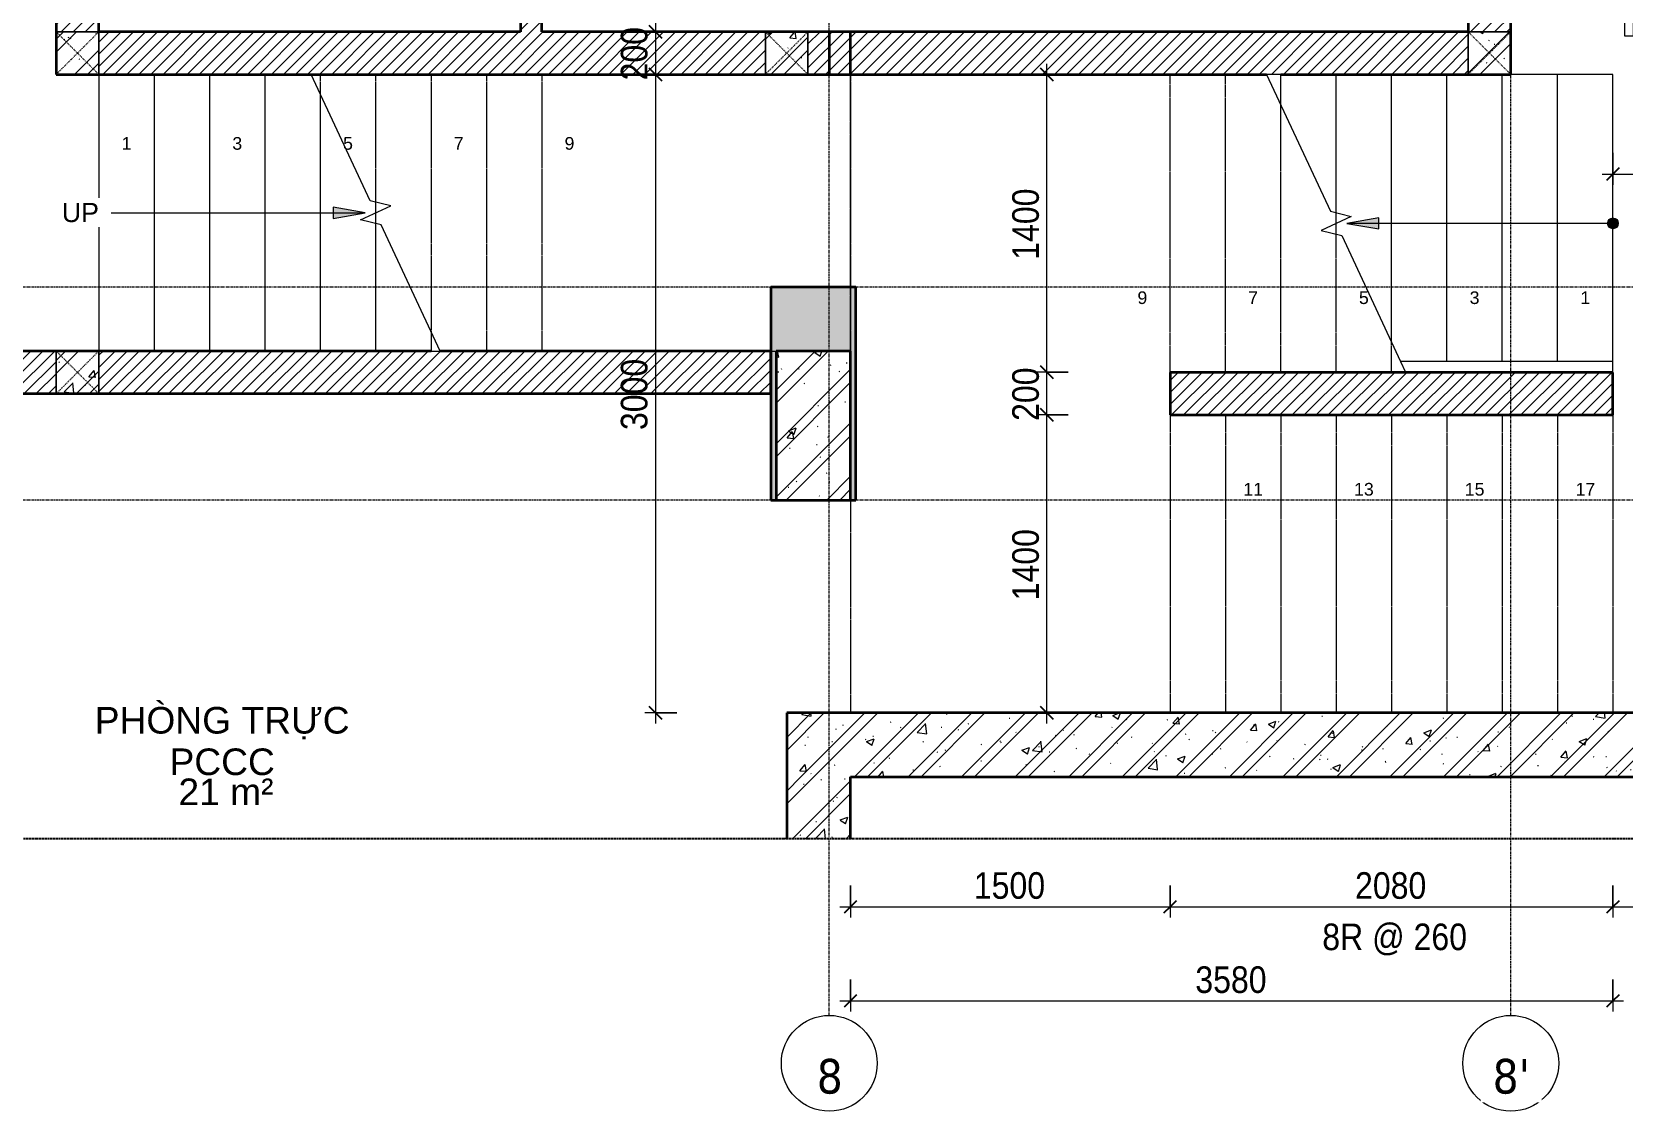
# Model space of a CAD drawing. Header units: millimetres. Extents: x 75584 to 159459, y -5075 to 34550.
# Drawn here: x 112912 to 120389, y 21666 to 26737 of the extents above; entities that cross this region are included whole.
import ezdxf

# ---------------------------------------------------------------- set-up
doc = ezdxf.new("R2010")
doc.units = ezdxf.units.MM
for name, pattern in [('Dash', [6, 3, -3]), ('Dash - Tight', [4.5, 3, -1.5]), ('Grid Line', [22.225, 12.7, -3.175, 3.175, -3.175]), ('Hidden', [7.14375, 4.7625, -2.38125]), ('Overhead', [3.96875, 2.38125, -1.5875])]:
    doc.linetypes.add(name, pattern=pattern)
for name, color, linetype, lineweight in [('0-3', 10, 'Continuous', 5), ('A-ANNO-DIMS', 211, 'Continuous', 9), ('A-ANNO-DIMS-50', 211, 'Continuous', 9), ('A-AREA-IDEN', 2, 'Continuous', 9), ('A-DETL-GENF-1', 92, 'Dash - Tight', 18), ('A-DETL-GENF-2', 254, 'Continuous', 18), ('A-DETL-GENF-3', 92, 'Hidden', 25), ('A-DETL-MEDM', 33, 'Continuous', 35), ('A-DOOR', 31, 'Continuous', 18), ('A-DOOR-FRAM', 31, 'Continuous', 25), ('A-FLOR-HRAL', 11, 'Continuous', 18), ('A-WALL', 113, 'Continuous', 18), ('A-WALL-1', 113, 'Continuous', 35), ('A-WALL-PATT-1', 111, 'Continuous', 18), ('A-WALL-PATT-2', 254, 'Continuous', 18), ('L-SITE-WALL-1', 250, 'Continuous', 35), ('S-COLS', 52, 'Continuous', 18), ('S-COLS-1', 9, 'Continuous', 5), ('S-COLS-2', 250, 'Continuous', 35), ('S-COLS-3', 52, 'Dash', 18), ('S-COLS-4', 254, 'Continuous', 18), ('S-COLS-5', 52, 'Continuous', 35), ('S-COLS-HDLN', 52, 'Dash', 18), ('S-GRID-1', 1, 'Grid Line', 9), ('S-GRID-IDEN', 1, 'Continuous', 9), ('S-STRS', 31, 'Continuous', 18), ('S-STRS-ANNO', 31, 'Continuous', 18), ('S-STRS-IDEN', 31, 'Continuous', 18), ('S-STRS-MBND', 31, 'Overhead', 18), ('S-STRS-MBND-1', 31, 'Continuous', 18)]:
    doc.layers.add(name, color=color, linetype=linetype, lineweight=lineweight)
doc.styles.add('Arial', font='arial.ttf', dxfattribs={"height": 59.53})
doc.styles.add('Arial_1', font='arial.ttf', dxfattribs={"height": 90})
doc.styles.add('Arial_4', font='arial.ttf', dxfattribs={"height": 125})
doc.styles.add('Tahoma_B', font='tahomabd.ttf', dxfattribs={"height": 162.5})
doc.styles.add('UTM Avo', font='', dxfattribs={"width": 0.9, "height": 125})
doc.styles.get('UTM Avo').set_extended_font_data('UTM Avo')
doc.dimstyles.new('1_Dim_chi_tiet_2_5', dxfattribs={"dimscale": 304.8, "dimtxt": 124.912619, "dimasz": 0.19685, "dimexe": 0.164042, "dimexo": 0.0625, "dimgap": 0.016404, "dimtad": 1, "dimdec": 0, "dimrnd": 5, "dimzin": 0, "dimdsep": 46, "dimtxsty": 'UTM Avo', "dimblk1": 'OBLIQUE', "dimblk2": 'OBLIQUE', "dimsah": 1, "dimcen": 0.09, "dimdle": 0.164042, "dimazin": 0, "dimtfac": 1, "dimtdec": 4, "dimtix": 1, "dimtmove": 0, "dimatfit": 3, "dimfxl": 0.328084, "dimfxlon": 1, "dimtvp": 1, "dimtolj": 1, "dimtzin": 0, "dimarcsym": 2})
pattern_1 = [(50, (0, 0), (364.3679, -31.8783), [38.1, -419.1]), (355, (0, 0), (-70.4859, 382.1133), [30.48, -335.28]), (100.451, (30.36, -2.66), (293.885, 350.2334), [32.38, -356.18]), (46.184, (0, 101.6), (542.1585, -84.0858), [57.15, -628.65]), (96.636, (45.2, 94.6), (474.805, 494.8554), [48.57, -534.27]), (351.184, (0, 101.6), (474.8102, 494.85), [45.72, -502.92]), (21, (50.8, 76.2), (303.2285, -204.5305), [38.1, -419.1]), (326, (50.8, 76.2), (123.6039, 368.376), [30.48, -335.28]), (71.451, (76.07, 59.16), (426.8341, 163.8427), [32.38, -356.18]), (37.5, (0, 0), (6.17665, 169.11015), [3.353, -327.863, 3.353, -337.007, -336.55]), (37.5, (0, 0), (6.17665, 169.11015), [-671.576, 3.353, -333.197]), (7.5, (0, 0), (133.63888, 200.3615), [3.353, -190.703, 3.353, -320.243, -128.27]), (7.5, (0, 0), (133.63888, 200.3615), [-517.652, 3.353, -124.917]), (327.5, (-113.28, 0), (271.18182, -11.45836), [3.353, -123.647, 3.353, -392.887, -525.78]), (327.5, (-113.28, 0), (271.18182, -11.45836), [-523.24, 3.353, -522.427]), (317.5, (-164.08, 0), (296.2585, 50.85285), [3.353, -161.747, 3.353, -259.791, -373.38]), (317.5, (-164.08, 0), (296.2585, 50.85285), [-428.244, 3.353, -370.027]), (45, (0, 0), (-125.7236, 125.7236), []), (45, (0, 190.5), (-125.7236, 125.7236), [])]
pattern_2 = [(45, (39304.217, 0), (-28.284271, 28.284271), [])]
pattern_3 = [(50, (39304.22, 0), (364.3679, -31.8783), [38.1, -419.1]), (355, (39304.2, 0), (-70.4859, 382.1133), [30.48, -335.28]), (100.451, (39334.58, -2.66), (293.885, 350.2334), [32.38, -356.18]), (46.184, (39304.2, 101.6), (542.1585, -84.0858), [57.15, -628.65]), (96.636, (39349.4, 94.6), (474.805, 494.8554), [48.57, -534.27]), (351.184, (39304.2, 101.6), (474.8102, 494.85), [45.72, -502.92]), (21, (39355.02, 76.2), (303.2285, -204.5305), [38.1, -419.1]), (326, (39355, 76.2), (123.6039, 368.376), [30.48, -335.28]), (71.451, (39380.3, 59.16), (426.8341, 163.8427), [32.38, -356.18]), (37.5, (39304.22, 0), (6.17665, 169.11015), [3.353, -327.863, 3.353, -337.007, -336.55]), (37.5, (39304.22, 0), (6.17665, 169.11015), [-671.576, 3.353, -333.197]), (7.5, (39304.22, 0), (133.63888, 200.3615), [3.353, -190.703, 3.353, -320.243, -128.27]), (7.5, (39304.22, 0), (133.63888, 200.3615), [-517.652, 3.353, -124.917]), (327.5, (39190.93, 0), (271.18182, -11.45836), [3.353, -123.647, 3.353, -392.887, -525.78]), (327.5, (39190.93, 0), (271.18182, -11.45836), [-523.24, 3.353, -522.427]), (317.5, (39140.13, 0), (296.2585, 50.85285), [3.353, -161.747, 3.353, -259.791, -373.38]), (317.5, (39140.13, 0), (296.2585, 50.85285), [-428.244, 3.353, -370.027]), (45, (39304.22, 0), (-125.7236, 125.7236), []), (45, (39304.22, 190.5), (-125.7236, 125.7236), [])]

# ---------------------------------------------------------------- blocks, each defined once
blk = doc.blocks.new('NCV_TKTC_KET CAU_rvt-4-TKCS_THANG BỘ TB3 - MẶT BẰNG TẦNG HẦM')
at = {"layer": 'A-WALL-PATT-2'}
h = blk.add_hatch(dxfattribs=at)
h.set_pattern_fill('FP_2', color=256, style=0, pattern_type=2)
h.set_pattern_definition(pattern_1)
h.paths.add_polyline_path([(83427.6, 23236.9), (83427.6, 23536.9), (77152.6, 23536.9), (77152.6, 23236.9), (82557.3, 23236.9)])
h = blk.add_hatch(dxfattribs=at)
h.set_pattern_fill('FP_2', color=256, style=0, pattern_type=2)
h.set_pattern_definition(pattern_1)
h.paths.add_polyline_path([(83427.6, 23236.9), (83427.6, 23536.9), (77152.6, 23536.9), (77152.6, 23236.9), (82557.3, 23236.9)])
h = blk.add_hatch(dxfattribs=at)
h.set_pattern_fill('FP_2', color=256, style=0, pattern_type=2)
h.set_pattern_definition(pattern_1)
h.paths.add_polyline_path([(77152.6, 22945.7), (77452.6, 22945.7), (77452.6, 23236.9), (77152.6, 23236.9)])
h = blk.add_hatch(dxfattribs=at)
h.set_pattern_fill('FP_2', color=256, style=0, pattern_type=2)
h.set_pattern_definition(pattern_1)
h.paths.add_polyline_path([(77152.6, 22945.7), (77452.6, 22945.7), (77452.6, 23236.9), (77152.6, 23236.9)])
at = {"layer": 'S-COLS-1'}
blk.add_hatch(color=256, dxfattribs=at).paths.add_polyline_path([(77477.6, 24536.9), (77477.6, 25536.9), (77077.6, 25536.9), (77077.6, 24536.9), (77102.6, 24536.9), (77102.6, 25236.9), (77452.6, 25236.9), (77452.6, 24536.9)])
at = {"layer": 'L-SITE-WALL-1'}
for p, q in [((83427.6, 23536.9), (77152.6, 23536.9)), ((77152.6, 23536.9), (77152.6, 23236.9)), ((77152.6, 23236.9), (77152.6, 22945.7)), ((77452.6, 23236.9), (83427.6, 23236.9)), ((77452.6, 22945.7), (77452.6, 23236.9))]:
    blk.add_line(p, q, dxfattribs=at)
at = {"layer": 'S-COLS-2'}
for p, q in [((77477.6, 25536.9), (77077.6, 25536.9)), ((77077.6, 25536.9), (77077.6, 24536.9)), ((77477.6, 24536.9), (77477.6, 25536.9)), ((77077.6, 24536.9), (77102.6, 24536.9)), ((77452.6, 24536.9), (77477.6, 24536.9))]:
    blk.add_line(p, q, dxfattribs=at)
blk = doc.blocks.new('Top Rail Type - Top Rail_Internal_-702148-TKCS_THANG BỘ TB3 - MẶT BẰNG TẦNG HẦM')
at = {"layer": 'A-FLOR-HRAL'}
for p, q in [((80035.5, 25187.3), (80058.8, 25137.3)), ((81032.6, 25187.3), (80035.5, 25187.3)), ((81032.6, 25137.3), (80058.8, 25137.3)), ((81032.6, 25137.3), (81032.6, 25187.3))]:
    blk.add_line(p, q, dxfattribs=at)
blk = doc.blocks.new('FD_01 - FD_01-1200x2200mm-1787917-TKCS_THANG BỘ TB3 - MẶT BẰNG TẦNG HẦM')
at = {"layer": 'A-DETL-GENF-1'}
for p, q in [((570, 100), (570, 1320)), ((570, 1320), (610, 1320)), ((610, 1320), (610, 100)), ((610, 100), (570, 100))]:
    blk.add_line(p, q, dxfattribs=at)
blk.add_arc((610, 100), 1220, 91.87889, 180, dxfattribs=at)
at = {"layer": 'A-DOOR-FRAM'}
for p, q in [((-610, 100), (-645, 100)), ((-645, 100), (-645, -100)), ((-610, 60), (-610, 100)), ((645, 100), (610, 100)), ((610, 100), (610, 60)), ((645, -100), (645, 100)), ((-600, 60), (-610, 60)), ((-600, -100), (-600, 60)), ((610, 60), (600, 60)), ((600, 60), (600, -100)), ((-645, -100), (-600, -100)), ((600, -100), (645, -100))]:
    blk.add_line(p, q, dxfattribs=at)
blk = doc.blocks.new('G1_SOF - BO TRU - 200x200-3845341-TKCS_THANG BỘ TB3 - MẶT BẰNG TẦNG HẦM')
at = {"layer": 'S-COLS-HDLN'}
for p, q in [((-100, 100), (100, -100)), ((100, 100), (-100, -100))]:
    blk.add_line(p, q, dxfattribs=at)
blk = doc.blocks.new('BORDER VIEW - BORDER VIEW-2470793-TKCS_THANG BỘ TB3 - MẶT BẰNG TẦNG HẦM')
at = {"layer": 'A-DETL-GENF-3'}
blk.add_line((5591.2, 14617.1), (5591.2, 150), dxfattribs=at)
blk = doc.blocks.new('Grid - M_Grid Head - Circle-353313-TKCS_THANG BỘ TB3 - MẶT BẰNG TẦNG HẦM')
at = {"layer": 'S-GRID-IDEN'}
blk.add_circle((0, 0), 4.5, dxfattribs=at)
blk = doc.blocks.new('DIMBLOCK75-TKCS_THANG BỘ TB3 - MẶT BẰNG TẦNG HẦM')
at = {"layer": 'A-ANNO-DIMS-50'}
for p, q in [((117778.3, 24936.9), (117628.3, 24936.9)), ((117678.3, 23486.9), (117678.3, 24936.9)), ((117678.3, 24936.9), (117778.3, 24936.9)), ((117578.3, 23536.9), (117728.3, 23536.9)), ((117678.3, 23536.9), (117578.3, 23536.9))]:
    blk.add_line(p, q, dxfattribs=at)
at = {"layer": 'A-ANNO-DIMS-50', "lineweight": 25}
for p, q in [((117678.3, 24936.9), (117648.3, 24966.9)), ((117678.3, 24936.9), (117708.3, 24906.9)), ((117678.3, 23536.9), (117648.3, 23566.9)), ((117678.3, 23536.9), (117708.3, 23506.9))]:
    blk.add_line(p, q, dxfattribs=at)
at = {"layer": 'A-ANNO-DIMS-50', "color": 0, "insert": (117515.9, 24065.8), "char_height": 125, "width": 410.824, "attachment_point": 1, "rotation": 90, "line_spacing_factor": 1.110334, "style": 'UTM Avo'}
blk.add_mtext('1400', dxfattribs=at)
blk = doc.blocks.new('_Oblique')
at = {"color": 0, "linetype": 'ByBlock', "lineweight": -2}
blk.add_line((-0.5, -0.5), (0.5, 0.5), dxfattribs=at)
blk = doc.blocks.new('DIMBLOCK76-TKCS_THANG BỘ TB3 - MẶT BẰNG TẦNG HẦM')
at = {"layer": 'A-ANNO-DIMS-50'}
for p, q in [((117778.3, 25137.3), (117628.3, 25137.3)), ((117678.3, 24936.9), (117678.3, 25137.3)), ((117678.3, 25137.3), (117778.3, 25137.3)), ((117778.3, 24936.9), (117628.3, 24936.9)), ((117678.3, 24936.9), (117778.3, 24936.9))]:
    blk.add_line(p, q, dxfattribs=at)
at = {"layer": 'A-ANNO-DIMS-50', "lineweight": 25}
for p, q in [((117678.3, 25137.3), (117648.3, 25167.3)), ((117678.3, 25137.3), (117708.3, 25107.3)), ((117678.3, 24936.9), (117648.3, 24966.9)), ((117678.3, 24936.9), (117708.3, 24906.9))]:
    blk.add_line(p, q, dxfattribs=at)
at = {"layer": 'A-ANNO-DIMS-50', "color": 0, "insert": (117515.9, 24908.8), "char_height": 125, "width": 308.118, "attachment_point": 1, "rotation": 90, "line_spacing_factor": 1.110334, "style": 'UTM Avo'}
blk.add_mtext('200', dxfattribs=at)
blk = doc.blocks.new('DIMBLOCK77-TKCS_THANG BỘ TB3 - MẶT BẰNG TẦNG HẦM')
at = {"layer": 'A-ANNO-DIMS-50', "lineweight": 25}
for p, q in [((117678.3, 26536.9), (117648.3, 26566.9)), ((117678.3, 26536.9), (117708.3, 26506.9)), ((117678.3, 25137.3), (117648.3, 25167.3)), ((117678.3, 25137.3), (117708.3, 25107.3))]:
    blk.add_line(p, q, dxfattribs=at)
at = {"layer": 'A-ANNO-DIMS-50'}
for p, q in [((117678.3, 25137.3), (117678.3, 26586.9)), ((117578.3, 26536.9), (117728.3, 26536.9)), ((117678.3, 26536.9), (117578.3, 26536.9)), ((117778.3, 25137.3), (117628.3, 25137.3)), ((117678.3, 25137.3), (117778.3, 25137.3))]:
    blk.add_line(p, q, dxfattribs=at)
at = {"layer": 'A-ANNO-DIMS-50', "color": 0, "insert": (117515.9, 25666), "char_height": 125, "width": 410.824, "attachment_point": 1, "rotation": 90, "line_spacing_factor": 1.110334, "style": 'UTM Avo'}
blk.add_mtext('1400', dxfattribs=at)
blk = doc.blocks.new('DIMBLOCK78-TKCS_THANG BỘ TB3 - MẶT BẰNG TẦNG HẦM')
at = {"layer": 'A-ANNO-DIMS-50'}
for p, q in [((116756.8, 22726), (116756.8, 22576)), ((116756.8, 22626), (116756.8, 22726)), ((118256.8, 22726), (118256.8, 22576)), ((118256.8, 22626), (118256.8, 22726)), ((116706.8, 22626), (118256.8, 22626))]:
    blk.add_line(p, q, dxfattribs=at)
at = {"layer": 'A-ANNO-DIMS-50', "lineweight": 25}
for p, q in [((116756.8, 22626), (116786.8, 22656)), ((118256.8, 22626), (118286.8, 22656)), ((116756.8, 22626), (116726.8, 22596)), ((118256.8, 22626), (118226.8, 22596))]:
    blk.add_line(p, q, dxfattribs=at)
at = {"layer": 'A-ANNO-DIMS-50', "color": 0, "insert": (117335.6, 22788.4), "char_height": 125, "width": 410.824, "attachment_point": 1, "line_spacing_factor": 1.110334, "style": 'UTM Avo'}
blk.add_mtext('1500', dxfattribs=at)
blk = doc.blocks.new('DIMBLOCK79-TKCS_THANG BỘ TB3 - MẶT BẰNG TẦNG HẦM')
at = {"layer": 'A-ANNO-DIMS-50'}
for p, q in [((118256.8, 22726), (118256.8, 22576)), ((118256.8, 22626), (118256.8, 22726)), ((120336.8, 22726), (120336.8, 22576)), ((120336.8, 22626), (120336.8, 22726)), ((118256.8, 22626), (120336.8, 22626))]:
    blk.add_line(p, q, dxfattribs=at)
at = {"layer": 'A-ANNO-DIMS-50', "lineweight": 25}
for p, q in [((118256.8, 22626), (118286.8, 22656)), ((120336.8, 22626), (120366.8, 22656)), ((118256.8, 22626), (118226.8, 22596)), ((120336.8, 22626), (120306.8, 22596))]:
    blk.add_line(p, q, dxfattribs=at)
at = {"layer": 'A-ANNO-DIMS-50', "color": 0, "char_height": 125, "attachment_point": 1, "line_spacing_factor": 1.110334, "style": 'UTM Avo'}
for s, insert, width in [('2080', (119125.6, 22788.4), 410.824), ('8R @ 260', (118971.8, 22547.1), 780.01)]:
    blk.add_mtext(s, dxfattribs=dict(at, insert=insert, width=width))
blk = doc.blocks.new('DIMBLOCK80-TKCS_THANG BỘ TB3 - MẶT BẰNG TẦNG HẦM')
at = {"layer": 'A-ANNO-DIMS-50'}
for p, q in [((120336.8, 22726), (120336.8, 22576)), ((120336.8, 22626), (120336.8, 22726)), ((122856.8, 22726), (122856.8, 22576)), ((122856.8, 22626), (122856.8, 22726)), ((120336.8, 22626), (122906.8, 22626))]:
    blk.add_line(p, q, dxfattribs=at)
at = {"layer": 'A-ANNO-DIMS-50', "lineweight": 25}
for p, q in [((120336.8, 22626), (120366.8, 22656)), ((122856.8, 22626), (122886.8, 22656)), ((120336.8, 22626), (120306.8, 22596)), ((122856.8, 22626), (122826.8, 22596))]:
    blk.add_line(p, q, dxfattribs=at)
at = {"layer": 'A-ANNO-DIMS-50', "color": 0, "insert": (121425.6, 22788.4), "char_height": 125, "width": 410.824, "attachment_point": 1, "line_spacing_factor": 1.110334, "style": 'UTM Avo'}
blk.add_mtext('2520', dxfattribs=at)
blk = doc.blocks.new('DIMBLOCK81-TKCS_THANG BỘ TB3 - MẶT BẰNG TẦNG HẦM')
at = {"layer": 'A-ANNO-DIMS-50'}
for p, q in [((115840.4, 26786.9), (115840.4, 26536.9)), ((115940.4, 26736.9), (115790.4, 26736.9)), ((115840.4, 26736.9), (115940.4, 26736.9)), ((115940.4, 26536.9), (115790.4, 26536.9)), ((115840.4, 26536.9), (115940.4, 26536.9))]:
    blk.add_line(p, q, dxfattribs=at)
at = {"layer": 'A-ANNO-DIMS-50', "lineweight": 25}
for p, q in [((115840.4, 26736.9), (115810.4, 26766.9)), ((115840.4, 26736.9), (115870.4, 26706.9)), ((115840.4, 26536.9), (115810.4, 26566.9)), ((115840.4, 26536.9), (115870.4, 26506.9))]:
    blk.add_line(p, q, dxfattribs=at)
at = {"layer": 'A-ANNO-DIMS-50', "color": 0, "insert": (115678, 26508.6), "char_height": 125, "width": 308.118, "attachment_point": 1, "rotation": 90, "line_spacing_factor": 1.110334, "style": 'UTM Avo'}
blk.add_mtext('200', dxfattribs=at)
blk = doc.blocks.new('DIMBLOCK82-TKCS_THANG BỘ TB3 - MẶT BẰNG TẦNG HẦM')
at = {"layer": 'A-ANNO-DIMS-50', "lineweight": 25}
for p, q in [((115840.4, 26536.9), (115810.4, 26566.9)), ((115840.4, 26536.9), (115870.4, 26506.9)), ((115840.4, 23536.9), (115810.4, 23566.9)), ((115840.4, 23536.9), (115870.4, 23506.9))]:
    blk.add_line(p, q, dxfattribs=at)
at = {"layer": 'A-ANNO-DIMS-50'}
for p, q in [((115940.4, 26536.9), (115790.4, 26536.9)), ((115840.4, 26536.9), (115840.4, 23486.9)), ((115840.4, 26536.9), (115940.4, 26536.9)), ((115940.4, 23536.9), (115790.4, 23536.9)), ((115840.4, 23536.9), (115940.4, 23536.9))]:
    blk.add_line(p, q, dxfattribs=at)
at = {"layer": 'A-ANNO-DIMS-50', "color": 0, "insert": (115678, 24865.8), "char_height": 125, "width": 410.824, "attachment_point": 1, "rotation": 90, "line_spacing_factor": 1.110334, "style": 'UTM Avo'}
blk.add_mtext('3000', dxfattribs=at)
blk = doc.blocks.new('DIMBLOCK97-TKCS_THANG BỘ TB3 - MẶT BẰNG TẦNG HẦM')
at = {"layer": 'A-ANNO-DIMS-50'}
for p, q in [((120336.8, 26168.7), (120336.8, 26018.7)), ((120336.8, 26068.7), (120336.8, 26168.7)), ((124681.8, 26168.7), (124681.8, 26018.7)), ((124681.8, 26068.7), (124681.8, 26168.7)), ((120286.8, 26068.7), (124731.8, 26068.7))]:
    blk.add_line(p, q, dxfattribs=at)
at = {"layer": 'A-ANNO-DIMS-50', "lineweight": 25}
for p, q in [((120336.8, 26068.7), (120366.8, 26098.7)), ((124681.8, 26068.7), (124711.8, 26098.7)), ((120336.8, 26068.7), (120306.8, 26038.7)), ((124681.8, 26068.7), (124651.8, 26038.7))]:
    blk.add_line(p, q, dxfattribs=at)
at = {"layer": 'A-ANNO-DIMS-50', "color": 0, "insert": (122338.1, 26231.1), "char_height": 125, "width": 410.824, "attachment_point": 1, "line_spacing_factor": 1.110334, "style": 'UTM Avo'}
blk.add_mtext('4345', dxfattribs=at)
blk = doc.blocks.new('DIMBLOCK118-TKCS_THANG BỘ TB3 - MẶT BẰNG TẦNG HẦM')
at = {"layer": 'A-ANNO-DIMS-50'}
for p, q in [((116756.8, 22283.6), (116756.8, 22133.6)), ((116756.8, 22183.6), (116756.8, 22283.6)), ((120336.8, 22283.6), (120336.8, 22133.6)), ((120336.8, 22183.6), (120336.8, 22283.6)), ((116706.8, 22183.6), (120386.8, 22183.6))]:
    blk.add_line(p, q, dxfattribs=at)
at = {"layer": 'A-ANNO-DIMS-50', "lineweight": 25}
for p, q in [((116756.8, 22183.6), (116786.8, 22213.6)), ((120336.8, 22183.6), (120366.8, 22213.6)), ((116756.8, 22183.6), (116726.8, 22153.6)), ((120336.8, 22183.6), (120306.8, 22153.6))]:
    blk.add_line(p, q, dxfattribs=at)
at = {"layer": 'A-ANNO-DIMS-50', "color": 0, "insert": (118375.6, 22346), "char_height": 125, "width": 410.824, "attachment_point": 1, "line_spacing_factor": 1.110334, "style": 'UTM Avo'}
blk.add_mtext('3580', dxfattribs=at)

msp = doc.modelspace()

# ---------------------------------------------------------------- hatches: boundary and pattern name
at = {"layer": 'A-DETL-GENF-2'}
h = msp.add_hatch(dxfattribs=at)
h.set_pattern_fill('FP_2', color=256, style=0, pattern_type=2)
h.set_pattern_definition(pattern_3)
h.paths.add_polyline_path([(123031.8, 24536.9), (123031.8, 25236.9), (122681.8, 25236.9), (122681.8, 24536.9)])
h.paths.add_polyline_path([(116406.9, 24536.9), (116756.8, 24536.9), (116756.8, 25236.9), (116406.9, 25236.9)])
at = {"layer": 'A-WALL-PATT-1'}
h = msp.add_hatch(dxfattribs=at)
h.set_pattern_fill('FP_1', color=256, style=0, pattern_type=2)
h.set_pattern_definition(pattern_2)
h.paths.add_polyline_path([(113226.8, 26736.9), (113226.8, 28536.9), (113026.8, 28536.9), (113026.8, 26736.9)])
h = msp.add_hatch(dxfattribs=at)
h.set_pattern_fill('FP_1', color=256, style=0, pattern_type=2)
h.set_pattern_definition(pattern_2)
h.paths.add_polyline_path([(119656.8, 26736.9), (119856.8, 26736.9), (119856.8, 28436.9), (119656.8, 28436.9)])
h = msp.add_hatch(dxfattribs=at)
h.set_pattern_fill('FP_1', color=256, style=0, pattern_type=2)
h.set_pattern_definition(pattern_2)
h.paths.add_polyline_path([(115306.8, 26736.9), (115306.8, 27346.9), (115206.8, 27346.9), (115206.8, 26736.9)])
h.paths.add_polyline_path([(115206.8, 28336.9), (115306.8, 28336.9), (115306.8, 28386.9), (115206.8, 28386.9)])
h = msp.add_hatch(dxfattribs=at)
h.set_pattern_fill('FP_1', color=256, style=0, pattern_type=2)
h.set_pattern_definition(pattern_2)
h.paths.add_polyline_path([(116756.8, 26536.9), (116756.8, 26736.9), (116556.8, 26736.9), (116556.8, 26536.9)])
h.paths.add_polyline_path([(116356.8, 26536.9), (116356.8, 26736.9), (113226.8, 26736.9), (113226.8, 26536.9), (115968.3, 26536.9)])
h = msp.add_hatch(dxfattribs=at)
h.set_pattern_fill('FP_1', color=256, style=0, pattern_type=2)
h.set_pattern_definition(pattern_2)
h.paths.add_polyline_path([(119656.8, 26536.9), (119656.8, 26736.9), (116656.8, 26736.9), (116656.8, 26536.9), (118776.8, 26536.9)])
h = msp.add_hatch(dxfattribs=at)
h.set_pattern_fill('FP_1', color=256, style=0, pattern_type=2)
h.set_pattern_definition(pattern_2)
h.paths.add_polyline_path([(116381.8, 25036.9), (116381.8, 25236.9), (113226.8, 25236.9), (113226.8, 25036.9), (114829.9, 25036.9)])
h.paths.add_polyline_path([(113026.8, 25036.9), (113026.8, 25236.9), (111746.8, 25236.9), (111746.8, 25036.9), (112039.6, 25036.9)])
h.paths.add_polyline_path([(110756.8, 25036.9), (110756.8, 25236.9), (110656.8, 25236.9), (110656.8, 25036.9)])
h = msp.add_hatch(dxfattribs=at)
h.set_pattern_fill('FP_1', color=256, style=0, pattern_type=2)
h.set_pattern_definition(pattern_2)
h.paths.add_polyline_path([(120336.8, 24936.9), (120336.8, 25136.9), (118256.8, 25136.9), (118256.8, 24936.9)])
at = {"layer": 'S-COLS-4'}
h = msp.add_hatch(dxfattribs=at)
h.set_pattern_fill('FP_2', color=256, style=0, pattern_type=2)
h.set_pattern_definition(pattern_3)
h.paths.add_polyline_path([(113226.8, 26536.9), (113226.8, 26736.9), (113026.8, 26736.9), (113026.8, 26536.9)])
h = msp.add_hatch(dxfattribs=at)
h.set_pattern_fill('FP_2', color=256, style=0, pattern_type=2)
h.set_pattern_definition(pattern_3)
h.paths.add_polyline_path([(113226.8, 26536.9), (113226.8, 26736.9), (113026.8, 26736.9), (113026.8, 26536.9)])
h = msp.add_hatch(dxfattribs=at)
h.set_pattern_fill('FP_2', color=256, style=0, pattern_type=2)
h.set_pattern_definition(pattern_3)
h.paths.add_polyline_path([(116556.8, 26536.9), (116556.8, 26736.9), (116356.8, 26736.9), (116356.8, 26536.9)])
h = msp.add_hatch(dxfattribs=at)
h.set_pattern_fill('FP_2', color=256, style=0, pattern_type=2)
h.set_pattern_definition(pattern_3)
h.paths.add_polyline_path([(116556.8, 26536.9), (116556.8, 26736.9), (116356.8, 26736.9), (116356.8, 26536.9)])
h = msp.add_hatch(dxfattribs=at)
h.set_pattern_fill('FP_2', color=256, style=0, pattern_type=2)
h.set_pattern_definition(pattern_3)
h.paths.add_polyline_path([(119856.8, 26536.9), (119856.8, 26736.9), (119656.8, 26736.9), (119656.8, 26536.9)])
h = msp.add_hatch(dxfattribs=at)
h.set_pattern_fill('FP_2', color=256, style=0, pattern_type=2)
h.set_pattern_definition(pattern_3)
h.paths.add_polyline_path([(119856.8, 26536.9), (119856.8, 26736.9), (119656.8, 26736.9), (119656.8, 26536.9)])
h = msp.add_hatch(dxfattribs=at)
h.set_pattern_fill('FP_2', color=256, style=0, pattern_type=2)
h.set_pattern_definition(pattern_3)
h.paths.add_polyline_path([(113226.8, 25036.9), (113226.8, 25236.9), (113026.8, 25236.9), (113026.8, 25036.9)])
h = msp.add_hatch(dxfattribs=at)
h.set_pattern_fill('FP_2', color=256, style=0, pattern_type=2)
h.set_pattern_definition(pattern_3)
h.paths.add_polyline_path([(113226.8, 25036.9), (113226.8, 25236.9), (113026.8, 25236.9), (113026.8, 25036.9)])
at = {"layer": 'S-STRS-ANNO'}
for points in [[(113226.8, 25861.9), (113244.5, 25869.3), (113251.8, 25886.9), (113244.5, 25904.6), (113226.8, 25911.9), (113209.1, 25904.6), (113201.8, 25886.9), (113209.1, 25869.3)], [(114326.8, 25860.5), (114476.8, 25886.9), (114326.8, 25913.4)], [(119236.8, 25810.5), (119236.8, 25863.4), (119086.8, 25836.9)], [(120336.8, 25811.9), (120354.5, 25819.3), (120361.8, 25836.9), (120354.5, 25854.6), (120336.8, 25861.9), (120319.1, 25854.6), (120311.8, 25836.9), (120319.1, 25819.3)]]:
    msp.add_hatch(color=256, dxfattribs=at).paths.add_polyline_path(points)
h = msp.add_hatch(color=256, dxfattribs=at)
edge = h.paths.add_edge_path()
edge.add_arc((113226.8, 25886.9), 25, 0, 360)
h = msp.add_hatch(color=256, dxfattribs=at)
edge = h.paths.add_edge_path()
edge.add_arc((120336.8, 25836.9), 25, 0, 360)

# ---------------------------------------------------------------- linework, layer by layer
at = {"layer": 'A-DETL-MEDM'}
for p, q in [((116756.8, 25236.9), (116406.9, 25236.9)), ((116406.9, 25236.9), (116406.9, 24536.9)), ((116756.8, 24536.9), (116756.8, 25236.9)), ((116406.9, 24536.9), (116756.8, 24536.9))]:
    msp.add_line(p, q, dxfattribs=at)
at = {"layer": 'A-WALL'}
for p, q in [((113026.8, 26736.9), (113226.8, 26736.9)), ((113226.8, 26736.9), (113226.8, 26536.9)), ((116356.8, 26536.9), (116356.8, 26736.9)), ((116556.8, 26736.9), (116556.8, 26536.9)), ((119656.8, 26536.9), (119656.8, 26736.9)), ((119656.8, 26736.9), (119856.8, 26736.9)), ((113026.8, 25036.9), (113026.8, 25236.9)), ((113226.8, 25236.9), (113226.8, 25036.9))]:
    msp.add_line(p, q, dxfattribs=at)
at = {"layer": 'A-WALL-1'}
for p, q in [((119656.8, 28436.9), (119656.8, 26736.9)), ((113226.8, 26736.9), (113226.8, 28386.9)), ((113026.8, 28186.9), (113026.8, 26736.9)), ((119856.8, 26736.9), (119856.8, 27936.9)), ((115206.8, 27346.9), (115206.8, 26736.9)), ((115306.8, 26736.9), (115306.8, 27346.9)), ((115206.8, 26736.9), (113226.8, 26736.9)), ((116356.8, 26736.9), (115306.8, 26736.9)), ((119656.8, 26736.9), (116556.8, 26736.9)), ((116656.8, 26736.9), (116656.8, 26536.9)), ((116756.8, 26536.9), (116756.8, 26736.9)), ((113226.8, 26536.9), (116356.8, 26536.9)), ((116556.8, 26536.9), (118710.4, 26536.9)), ((118776.8, 26536.9), (119656.8, 26536.9)), ((113026.8, 25236.9), (111746.8, 25236.9)), ((114786.8, 25236.9), (113226.8, 25236.9)), ((116381.8, 25236.9), (114829.9, 25236.9)), ((116381.8, 25036.9), (116381.8, 25236.9)), ((120336.8, 25136.9), (118256.8, 25136.9)), ((118256.8, 25136.9), (118256.8, 24936.9)), ((120336.8, 24936.9), (120336.8, 25136.9)), ((111746.8, 25036.9), (113026.8, 25036.9)), ((113226.8, 25036.9), (116381.8, 25036.9)), ((118256.8, 24936.9), (120336.8, 24936.9))]:
    msp.add_line(p, q, dxfattribs=at)
at = {"layer": 'S-COLS'}
for p, q in [((113226.8, 26736.9), (113026.8, 26736.9)), ((113226.8, 26536.9), (113226.8, 26736.9)), ((116356.8, 26736.9), (116356.8, 26536.9)), ((116556.8, 26536.9), (116556.8, 26736.9)), ((119856.8, 26736.9), (119656.8, 26736.9)), ((119656.8, 26736.9), (119656.8, 26536.9)), ((113026.8, 25236.9), (113026.8, 25036.9)), ((113226.8, 25036.9), (113226.8, 25236.9))]:
    msp.add_line(p, q, dxfattribs=at)
at = {"layer": 'S-COLS-5'}
for p, q in [((113026.8, 26736.9), (113026.8, 26536.9)), ((116556.8, 26736.9), (116356.8, 26736.9)), ((119856.8, 26536.9), (119856.8, 26736.9)), ((113026.8, 26536.9), (113226.8, 26536.9)), ((116356.8, 26536.9), (116556.8, 26536.9)), ((119656.8, 26536.9), (119856.8, 26536.9)), ((113226.8, 25236.9), (113026.8, 25236.9)), ((113026.8, 25036.9), (113226.8, 25036.9))]:
    msp.add_line(p, q, dxfattribs=at)
at = {"layer": 'S-GRID-1'}
for p, q in [((116656.8, 23365.5), (116656.8, 27873.5)), ((119856.8, 23365.5), (119856.8, 27873.5)), ((124727.1, 25536.9), (110709.8, 25536.9)), ((124727.1, 24536.9), (110709.8, 24536.9)), ((116656.8, 22115.5), (116656.8, 23365.5)), ((119856.8, 22115.5), (119856.8, 23365.5))]:
    msp.add_line(p, q, dxfattribs=at)
at = {"layer": 'S-STRS'}
for p, q in [((113226.8, 26536.9), (113226.8, 25236.9)), ((113486.8, 26536.9), (113486.8, 25236.9)), ((113746.8, 26536.9), (113746.8, 25236.9)), ((114006.8, 26536.9), (114006.8, 25236.9)), ((118776.8, 26536.9), (118710.4, 26536.9)), ((118776.8, 26394.5), (118776.8, 26536.9)), ((119036.8, 25887.2), (119036.8, 26536.9)), ((119296.8, 25279.4), (119296.8, 26536.9)), ((119556.8, 25187.3), (119556.8, 26536.9)), ((119816.8, 25187.3), (119816.8, 26536.9)), ((120076.8, 26536.9), (119856.8, 26536.9)), ((120336.8, 26536.9), (120076.8, 26536.9)), ((120076.8, 25187.3), (120076.8, 26536.9)), ((120336.8, 25187.3), (120336.8, 26536.9)), ((114266.8, 26444.5), (114266.8, 25236.9)), ((114526.8, 25937.2), (114526.8, 25886.9)), ((114526.8, 25836.7), (114526.8, 25236.9)), ((119036.8, 25786.7), (119036.8, 25836.9)), ((114786.8, 25329.4), (114786.8, 25236.9)), ((114786.8, 25236.9), (114829.9, 25236.9))]:
    msp.add_line(p, q, dxfattribs=at)
at = {"layer": 'S-STRS-ANNO'}
for p, q in [((113209.1, 25904.6), (113201.8, 25886.9)), ((113201.8, 25886.9), (113209.1, 25869.3)), ((113226.8, 25911.9), (113209.1, 25904.6)), ((113244.5, 25904.6), (113226.8, 25911.9)), ((113226.8, 25886.9), (113486.8, 25886.9)), ((113251.8, 25886.9), (113244.5, 25904.6)), ((113244.5, 25869.3), (113251.8, 25886.9)), ((113486.8, 25886.9), (113746.8, 25886.9)), ((113746.8, 25886.9), (114006.8, 25886.9)), ((114006.8, 25886.9), (114266.8, 25886.9)), ((114266.8, 25886.9), (114476.8, 25886.9)), ((114476.8, 25886.9), (114326.8, 25913.4)), ((114326.8, 25913.4), (114326.8, 25860.5)), ((114326.8, 25860.5), (114476.8, 25886.9)), ((113209.1, 25869.3), (113226.8, 25861.9)), ((113226.8, 25861.9), (113244.5, 25869.3)), ((119236.8, 25863.4), (119086.8, 25836.9)), ((119296.8, 25836.9), (119086.8, 25836.9)), ((119086.8, 25836.9), (119236.8, 25810.5)), ((119236.8, 25810.5), (119236.8, 25863.4)), ((119556.8, 25836.9), (119296.8, 25836.9)), ((119816.8, 25836.9), (119556.8, 25836.9)), ((120076.8, 25836.9), (119816.8, 25836.9)), ((120336.8, 25836.9), (120076.8, 25836.9)), ((120319.1, 25854.6), (120311.8, 25836.9)), ((120311.8, 25836.9), (120319.1, 25819.3)), ((120336.8, 25861.9), (120319.1, 25854.6)), ((120319.1, 25819.3), (120336.8, 25811.9)), ((120354.5, 25854.6), (120336.8, 25861.9)), ((120336.8, 25811.9), (120354.5, 25819.3)), ((120361.8, 25836.9), (120354.5, 25854.6)), ((120354.5, 25819.3), (120361.8, 25836.9))]:
    msp.add_line(p, q, dxfattribs=at)
for centre in [(113226.8, 25886.9), (120336.8, 25836.9)]:
    msp.add_circle(centre, 25, dxfattribs=at)
at = {"layer": 'S-STRS-MBND'}
for p, q in [((114266.8, 26536.9), (114266.8, 26444.5)), ((114526.8, 26536.9), (114526.8, 25937.2)), ((114721.8, 26536.9), (115306.8, 26536.9)), ((114786.8, 26536.9), (114786.8, 25329.4)), ((115046.8, 26536.9), (115046.8, 25236.9)), ((116756.8, 26536.9), (115306.8, 26536.9)), ((115306.8, 26536.9), (115306.8, 25236.9)), ((116756.8, 26536.9), (116756.8, 25236.9)), ((118256.8, 26536.9), (116756.8, 26536.9)), ((116756.8, 25236.9), (116756.8, 26536.9)), ((118256.8, 25136.9), (118256.8, 26536.9)), ((118710.4, 26536.9), (118256.8, 26536.9)), ((118516.8, 25136.9), (118516.8, 26536.9)), ((118776.8, 25136.9), (118776.8, 26394.5)), ((114526.8, 25886.9), (114526.8, 25836.7)), ((119036.8, 25836.9), (119036.8, 25887.2)), ((119036.8, 25136.9), (119036.8, 25786.7)), ((119296.8, 25136.9), (119296.8, 25279.4)), ((114829.9, 25236.9), (115306.8, 25236.9)), ((115306.8, 25236.9), (116406.9, 25236.9)), ((118256.8, 24936.9), (118256.8, 25136.9)), ((118841.8, 25136.9), (118256.8, 25136.9)), ((118256.8, 24936.9), (118256.8, 23536.9)), ((118256.8, 24936.9), (120336.8, 24936.9)), ((118516.8, 24936.9), (118516.8, 23536.9)), ((118776.8, 24936.9), (118776.8, 23536.9)), ((119036.8, 24936.9), (119036.8, 23536.9)), ((119296.8, 24936.9), (119296.8, 23536.9)), ((119556.8, 24936.9), (119556.8, 23536.9)), ((119816.8, 24936.9), (119816.8, 23536.9)), ((120076.8, 24936.9), (120076.8, 23536.9)), ((120336.8, 24936.9), (120336.8, 23536.9)), ((116756.8, 24536.9), (116756.8, 23536.9)), ((116756.8, 23536.9), (118256.8, 23536.9)), ((118256.8, 23536.9), (120336.8, 23536.9))]:
    msp.add_line(p, q, dxfattribs=at)
at = {"layer": 'S-STRS-MBND-1'}
for p, q in [((114500.4, 25943.6), (114223.7, 26536.9)), ((118710.4, 26536.9), (119010.4, 25893.6)), ((114456, 25853.9), (114597.6, 25920)), ((114597.6, 25920), (114500.4, 25943.6)), ((119107.6, 25870), (118966, 25803.9)), ((119010.4, 25893.6), (119107.6, 25870)), ((114553.2, 25830.3), (114456, 25853.9)), ((114829.9, 25236.9), (114553.2, 25830.3)), ((118966, 25803.9), (119063.2, 25780.3)), ((119063.2, 25780.3), (119339.7, 25187.3))]:
    msp.add_line(p, q, dxfattribs=at)

# ---------------------------------------------------------------- block references
at = {"layer": '0-3'}
msp.add_blockref('NCV_TKTC_KET CAU_rvt-4-TKCS_THANG BỘ TB3 - MẶT BẰNG TẦNG HẦM', (39304.2, 0), dxfattribs=at)
at = {"layer": 'A-DOOR', "rotation": 180}
msp.add_blockref('FD_01 - FD_01-1200x2200mm-1787917-TKCS_THANG BỘ TB3 - MẶT BẰNG TẦNG HẦM', (121001.8, 28036.9), dxfattribs=at)
at = {"layer": 'A-FLOR-HRAL'}
msp.add_blockref('Top Rail Type - Top Rail_Internal_-702148-TKCS_THANG BỘ TB3 - MẶT BẰNG TẦNG HẦM', (39304.2, 0), dxfattribs=at)
at = {"layer": 'S-COLS-3'}
for p in [(113126.8, 26636.9), (116456.8, 26636.9), (119756.8, 26636.9), (113126.8, 25136.9)]:
    msp.add_blockref('G1_SOF - BO TRU - 200x200-3845341-TKCS_THANG BỘ TB3 - MẶT BẰNG TẦNG HẦM', p, dxfattribs=at)
at = {"layer": 'S-GRID-IDEN', "xscale": 49.99999999999998, "yscale": 49.99999999999998, "zscale": 49.99999999999998}
for p in [(116656.8, 21890.5), (119856.8, 21890.5)]:
    msp.add_blockref('Grid - M_Grid Head - Circle-353313-TKCS_THANG BỘ TB3 - MẶT BẰNG TẦNG HẦM', p, dxfattribs=at)

# ---------------------------------------------------------------- texts
at = {"layer": 'A-AREA-IDEN', "char_height": 125, "line_spacing_factor": 0.936439, "style": 'Arial_4'}
for s, insert, width, attachment_point in [('\\pt2.5,5,7.5,10,12.5,15,17.5,20,22.5,25,27.5,30,32.5,35,37.5,40,42.5,45,47.5,50,52.5,55,57.5,60,62.5,65,67.5,70,72.5,75,77.5,80;PHÒNG TRỰC\\PPCCC', (113806.1, 23242.9), 1200.5, 8), ('\\pt2.5,5,7.5,10,12.5,15,17.5,20,22.5,25,27.5,30,32.5,35,37.5,40,42.5,45,47.5,50,52.5,55,57.5,60,62.5,65,67.5,70,72.5,75,77.5,80;21 m²', (113824, 23166), 453, 5)]:
    msp.add_mtext(s, dxfattribs=dict(at, insert=insert, width=width, attachment_point=attachment_point))
at = {"layer": 'S-STRS-ANNO', "attachment_point": 1, "line_spacing_factor": 0.941778, "style": 'Arial'}
for s, insert, char_height, width in [('1', (113333.9, 26242.5), 59.5, 54.943), ('3', (113853.9, 26242.5), 59.5, 54.943), ('5', (114373.9, 26242.5), 59.5, 54.943), ('7', (114893.9, 26242.5), 59.5, 54.943), ('9', (115413.9, 26242.5), 59.5, 54.943), ('9', (118103.9, 25517.5), 59.5, 54.943), ('7', (118623.9, 25517.5), 59.5, 54.943), ('5', (119143.9, 25517.5), 59.5, 54.943), ('3', (119663.9, 25517.5), 59.5, 54.943), ('1', (120183.9, 25517.5), 59.5, 54.943), ('11', (118601, 24617.5), 59.53, 109.886), ('13', (119121, 24617.5), 59.53, 109.886), ('15', (119641, 24617.5), 59.53, 109.886), ('17', (120161, 24617.5), 59.53, 109.886)]:
    msp.add_mtext(s, dxfattribs=dict(at, insert=insert, char_height=char_height, width=width))

# ---------------------------------------------------------------- dimensions: what is measured, and where the dimension line sits
at = {"layer": 'A-ANNO-DIMS'}
for base, p1, p2, override, picture, middle in [((115840.4, 26536.9), (115940.4, 26736.9), (115940.4, 26536.9), {"dimpost": '<>', "dimfxl": 200}, 'DIMBLOCK81-TKCS_THANG BỘ TB3 - MẶT BẰNG TẦNG HẦM', (115770.7, 26636.9)), ((115840.4, 23536.9), (115940.4, 26536.9), (115940.4, 23536.9), {"dimpost": '<>', "dimfxl": 3000}, 'DIMBLOCK82-TKCS_THANG BỘ TB3 - MẶT BẰNG TẦNG HẦM', (115770.7, 25036.9)), ((117678.3, 26536.9), (117778.3, 25137.3), (117578.3, 26536.9), {"dimpost": '<>', "dimfxl": 1413.817584}, 'DIMBLOCK77-TKCS_THANG BỘ TB3 - MẶT BẰNG TẦNG HẦM', (117608.6, 25837.1)), ((117678.3, 25137.3), (117778.3, 24936.9), (117778.3, 25137.3), {"dimpost": '<>', "dimfxl": 200.4}, 'DIMBLOCK76-TKCS_THANG BỘ TB3 - MẶT BẰNG TẦNG HẦM', (117608.6, 25037.1)), ((117678.3, 24936.9), (117578.3, 23536.9), (117778.3, 24936.9), {"dimpost": '<>', "dimfxl": 1414.213562}, 'DIMBLOCK75-TKCS_THANG BỘ TB3 - MẶT BẰNG TẦNG HẦM', (117608.6, 24236.9))]:
    dim = msp.add_linear_dim(base=base, p1=p1, p2=p2, angle=90, dimstyle='1_Dim_chi_tiet_2_5', override=override, dxfattribs=at)
    dim.commit()
    dim.dimension.update_dxf_attribs({"geometry": picture, "text_midpoint": middle})
for base, p1, p2, override, picture, middle in [((124681.8, 26068.7), (120336.8, 26168.7), (124681.8, 26168.7), {"dimpost": '<>', "dimfxl": 4345}, 'DIMBLOCK97-TKCS_THANG BỘ TB3 - MẶT BẰNG TẦNG HẦM', (122509.3, 26138.4)), ((118256.8, 22626), (116756.8, 22726), (118256.8, 22726), {"dimpost": '<>', "dimfxl": 1500}, 'DIMBLOCK78-TKCS_THANG BỘ TB3 - MẶT BẰNG TẦNG HẦM', (117506.8, 22695.7)), ((122856.8, 22626), (120336.8, 22726), (122856.8, 22726), {"dimpost": '<>', "dimfxl": 2520}, 'DIMBLOCK80-TKCS_THANG BỘ TB3 - MẶT BẰNG TẦNG HẦM', (121596.8, 22695.7)), ((120336.8, 22183.6), (116756.8, 22283.6), (120336.8, 22283.6), {"dimpost": '<>', "dimfxl": 3580}, 'DIMBLOCK118-TKCS_THANG BỘ TB3 - MẶT BẰNG TẦNG HẦM', (118546.8, 22253.3))]:
    dim = msp.add_linear_dim(base=base, p1=p1, p2=p2, dimstyle='1_Dim_chi_tiet_2_5', override=override, dxfattribs=at)
    dim.commit()
    dim.dimension.update_dxf_attribs({"geometry": picture, "text_midpoint": middle})
dim = msp.add_linear_dim(base=(120336.8, 22626), p1=(118256.8, 22726), p2=(120336.8, 22726), text='<>\\X8R @ 260', dimstyle='1_Dim_chi_tiet_2_5', override={"dimpost": '<>', "dimfxl": 2080}, dxfattribs=at)
dim.commit()
dim.dimension.update_dxf_attribs({"geometry": 'DIMBLOCK79-TKCS_THANG BỘ TB3 - MẶT BẰNG TẦNG HẦM', "text_midpoint": (119296.8, 22626)})

# ---------------------------------------------------------------- next in the draw order: texts
at = {"layer": 'S-GRID-IDEN', "char_height": 162.5, "attachment_point": 5, "line_spacing_factor": 0.996129, "style": 'Tahoma_B', "bg_fill": 3, "box_fill_scale": 1.25, "bg_fill_color": 256, "bg_fill_true_color": 13158600, "bg_fill_transparency": 0}
for s, insert, width in [('\\pt634.99962,1269.99925,1905.0005,2540.00013,3174.99975,3809.99937,4445.00062,5080.00025,5714.99987,6349.9995,6985.00075,7620.00037,8255,8889.99962,9524.99925,10160.0005,10795.00013,11429.99975,12064.99938,12700.00063,13335.00025,13969.99988,14604.9995,15240.00075,15875.00038,16510,17144.99963,17779.99925,18415.0005,19050.00013,19684.99975,20319.99938;8', (116659.1, 21828.1), 145.5), ("\\pt634.99962,1269.99925,1905.0005,2540.00013,3174.99975,3809.99937,4445.00062,5080.00025,5714.99987,6349.9995,6985.00075,7620.00037,8255,8889.99962,9524.99925,10160.0005,10795.00013,11429.99975,12064.99938,12700.00063,13335.00025,13969.99988,14604.9995,15240.00075,15875.00038,16510,17144.99963,17779.99925,18415.0005,19050.00013,19684.99975,20319.99938;8'", (119859.1, 21828.1), 205)]:
    msp.add_mtext(s, dxfattribs=dict(at, insert=insert, width=width))
at = {"layer": 'S-STRS-IDEN', "insert": (113053, 25933.1), "char_height": 90, "width": 208.51, "attachment_point": 1, "line_spacing_factor": 0.941778, "style": 'Arial_1', "bg_fill": 3, "box_fill_scale": 1.25, "bg_fill_color": 256, "bg_fill_true_color": 13158600, "bg_fill_transparency": 0}
msp.add_mtext('UP', dxfattribs=at)

# ---------------------------------------------------------------- next in the draw order: block references
at = {"layer": 'A-DETL-GENF-1', "rotation": 270.0000000000001}
msp.add_blockref('BORDER VIEW - BORDER VIEW-2470793-TKCS_THANG BỘ TB3 - MẶT BẰNG TẦNG HẦM', (110256.8, 28536.9), dxfattribs=at)

doc.saveas('drawing.dxf')
